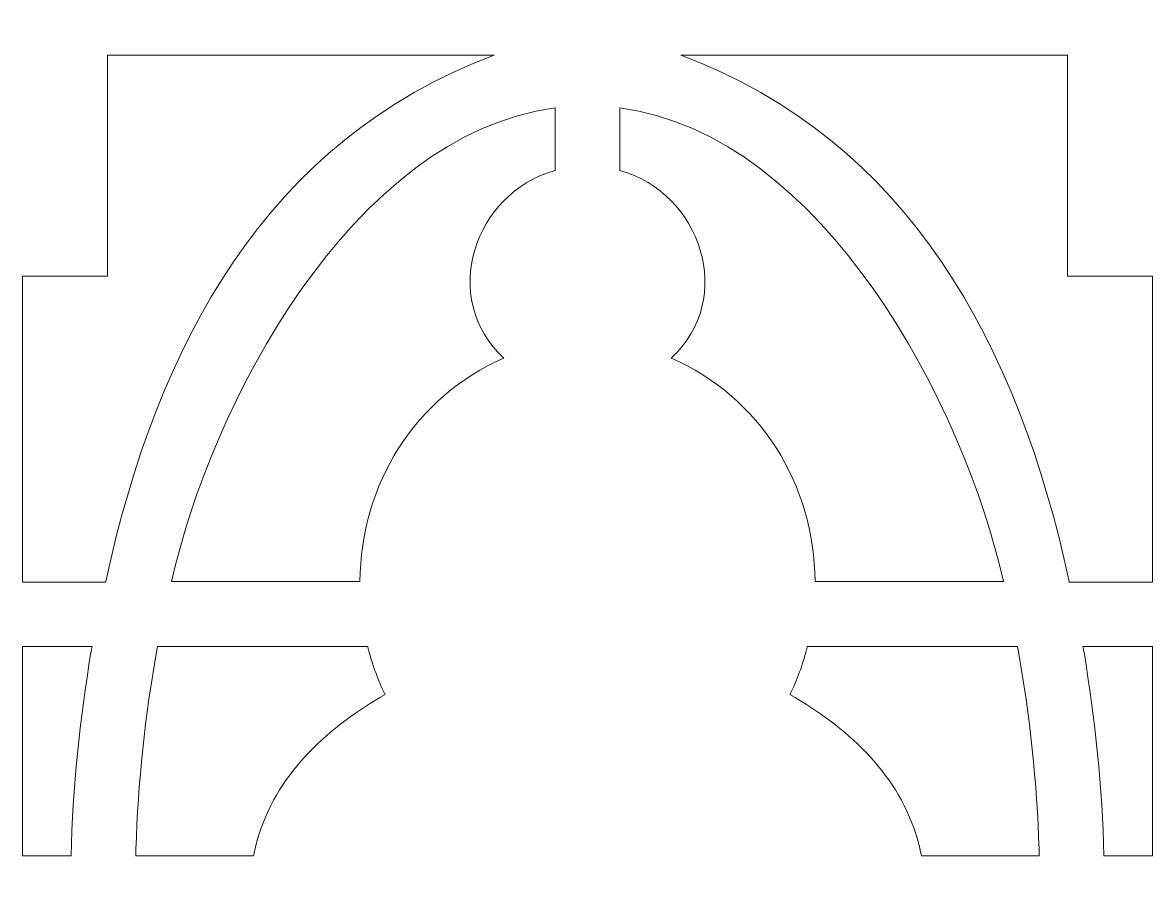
# Model space of a CAD drawing. Header units: centimetres. Extents: x -14.5 to -8.2, y -2.9 to 9.
# Drawn here: x -13.342 to -11.376, y 4.571 to 6.078 of the extents above; entities that cross this region are included whole.
import ezdxf

# ---------------------------------------------------------------- set-up
doc = ezdxf.new("R2010")
doc.units = ezdxf.units.CM
doc.header["$MEASUREMENT"] = 0
doc.layers.add('layer 1', color=7, linetype='Continuous')

msp = doc.modelspace()

# ---------------------------------------------------------------- linework, layer by layer
at = {"layer": 'layer 1', "color": 250, "lineweight": 9}
for points, knots in [([(-14.45908, 9.00076), (-14.45908, 9.00076), (-14.34683, 9.00076), (-14.34683, 9.00076), (-14.34683, 9.00076), (-14.34683, 9.00076), (-8.2929, 9.00076), (-8.2929, 9.00076), (-8.2929, 9.00076), (-8.2929, 9.00076), (-8.18065, 9.00076), (-8.18065, 9.00076), (-8.18065, 9.00076), (-8.18065, 9.00076), (-8.18065, 8.88851), (-8.18065, 8.88851), (-8.18065, 8.88851), (-8.18065, 8.88851), (-8.18065, -2.76204), (-8.18065, -2.76204), (-8.18065, -2.76204), (-8.18065, -2.76204), (-8.18065, -2.87429), (-8.18065, -2.87429), (-8.18065, -2.87429), (-8.18065, -2.87429), (-8.2929, -2.87429), (-8.2929, -2.87429), (-8.2929, -2.87429), (-8.2929, -2.87429), (-14.34683, -2.87429), (-14.34683, -2.87429), (-14.34683, -2.87429), (-14.34683, -2.87429), (-14.45908, -2.87429), (-14.45908, -2.87429), (-14.45908, -2.87429), (-14.45908, -2.87429), (-14.45908, -2.76204), (-14.45908, -2.76204), (-14.45908, -2.76204), (-14.45908, -2.76204), (-14.45908, 8.88851), (-14.45908, 8.88851), (-14.45908, 8.88851), (-14.45908, 8.88851), (-14.45908, 9.00076), (-14.45908, 9.00076)], [0, 0, 0, 0, 0.0769231, 0.0769231, 0.0769231, 0.0769231, 0.1538462, 0.1538462, 0.1538462, 0.1538462, 0.2307692, 0.2307692, 0.2307692, 0.2307692, 0.3076923, 0.3076923, 0.3076923, 0.3076923, 0.3846154, 0.3846154, 0.3846154, 0.3846154, 0.4615385, 0.4615385, 0.4615385, 0.4615385, 0.5384615, 0.5384615, 0.5384615, 0.5384615, 0.6153846, 0.6153846, 0.6153846, 0.6153846, 0.6923077, 0.6923077, 0.6923077, 0.6923077, 0.7692308, 0.7692308, 0.7692308, 0.7692308, 0.8461538, 0.8461538, 0.8461538, 0.8461538, 1, 1, 1, 1]), ([(-13.34149, 5.63647), (-13.34149, 5.63647), (-13.33832, 5.63647), (-13.33832, 5.63647), (-13.33832, 5.63647), (-13.33832, 5.63647), (-13.33796, 5.63647), (-13.33796, 5.63647), (-13.33796, 5.63647), (-13.33796, 5.63647), (-13.33202, 5.63647), (-13.33202, 5.63647), (-13.33202, 5.63647), (-13.33202, 5.63647), (-13.3317, 5.63647), (-13.3317, 5.63647), (-13.3317, 5.63647), (-13.3317, 5.63647), (-13.32576, 5.63647), (-13.32576, 5.63647), (-13.32576, 5.63647), (-13.32576, 5.63647), (-13.3254, 5.63647), (-13.3254, 5.63647), (-13.3254, 5.63647), (-13.3254, 5.63647), (-13.31946, 5.63647), (-13.31946, 5.63647), (-13.31946, 5.63647), (-13.31946, 5.63647), (-13.31914, 5.63647), (-13.31914, 5.63647), (-13.31914, 5.63647), (-13.31914, 5.63647), (-13.3132, 5.63647), (-13.3132, 5.63647), (-13.3132, 5.63647), (-13.3132, 5.63647), (-13.31285, 5.63647), (-13.31285, 5.63647), (-13.31285, 5.63647), (-13.31285, 5.63647), (-13.30691, 5.63647), (-13.30691, 5.63647), (-13.30691, 5.63647), (-13.30691, 5.63647), (-13.30658, 5.63647), (-13.30658, 5.63647), (-13.30658, 5.63647), (-13.30658, 5.63647), (-13.30064, 5.63647), (-13.30064, 5.63647), (-13.30064, 5.63647), (-13.30064, 5.63647), (-13.30028, 5.63647), (-13.30028, 5.63647), (-13.30028, 5.63647), (-13.30028, 5.63647), (-13.29435, 5.63647), (-13.29435, 5.63647), (-13.29435, 5.63647), (-13.29435, 5.63647), (-13.29401, 5.63647), (-13.29401, 5.63647), (-13.29401, 5.63647), (-13.29401, 5.63647), (-13.28808, 5.63647), (-13.28808, 5.63647), (-13.28808, 5.63647), (-13.28808, 5.63647), (-13.28775, 5.63647), (-13.28775, 5.63647), (-13.28775, 5.63647), (-13.28775, 5.63647), (-13.28182, 5.63647), (-13.28182, 5.63647), (-13.28182, 5.63647), (-13.28182, 5.63647), (-13.28148, 5.63647), (-13.28148, 5.63647), (-13.28148, 5.63647), (-13.28148, 5.63647), (-13.27556, 5.63647), (-13.27556, 5.63647), (-13.27556, 5.63647), (-13.27556, 5.63647), (-13.27519, 5.63647), (-13.27519, 5.63647), (-13.27519, 5.63647), (-13.27519, 5.63647), (-13.26925, 5.63647), (-13.26925, 5.63647), (-13.26925, 5.63647), (-13.26925, 5.63647), (-13.26893, 5.63647), (-13.26893, 5.63647), (-13.26893, 5.63647), (-13.26893, 5.63647), (-13.26299, 5.63647), (-13.26299, 5.63647), (-13.26299, 5.63647), (-13.26299, 5.63647), (-13.26263, 5.63647), (-13.26263, 5.63647), (-13.26263, 5.63647), (-13.26263, 5.63647), (-13.25669, 5.63647), (-13.25669, 5.63647), (-13.25669, 5.63647), (-13.25669, 5.63647), (-13.25637, 5.63647), (-13.25637, 5.63647), (-13.25637, 5.63647), (-13.25637, 5.63647), (-13.25043, 5.63647), (-13.25043, 5.63647), (-13.25043, 5.63647), (-13.25043, 5.63647), (-13.25008, 5.63647), (-13.25008, 5.63647), (-13.25008, 5.63647), (-13.25008, 5.63647), (-13.24414, 5.63647), (-13.24414, 5.63647), (-13.24414, 5.63647), (-13.24414, 5.63647), (-13.24382, 5.63647), (-13.24382, 5.63647), (-13.24382, 5.63647), (-13.24382, 5.63647), (-13.23787, 5.63647), (-13.23787, 5.63647), (-13.23787, 5.63647), (-13.23787, 5.63647), (-13.23752, 5.63647), (-13.23752, 5.63647), (-13.23752, 5.63647), (-13.23752, 5.63647), (-13.23158, 5.63647), (-13.23158, 5.63647), (-13.23158, 5.63647), (-13.23158, 5.63647), (-13.23125, 5.63647), (-13.23125, 5.63647), (-13.23125, 5.63647), (-13.23125, 5.63647), (-13.22531, 5.63647), (-13.22531, 5.63647), (-13.22531, 5.63647), (-13.22531, 5.63647), (-13.22495, 5.63647), (-13.22495, 5.63647), (-13.22495, 5.63647), (-13.22495, 5.63647), (-13.21902, 5.63647), (-13.21902, 5.63647), (-13.21902, 5.63647), (-13.21902, 5.63647), (-13.21868, 5.63647), (-13.21868, 5.63647), (-13.21868, 5.63647), (-13.21868, 5.63647), (-13.21276, 5.63647), (-13.21276, 5.63647), (-13.21276, 5.63647), (-13.21276, 5.63647), (-13.21239, 5.63647), (-13.21239, 5.63647), (-13.21239, 5.63647), (-13.21239, 5.63647), (-13.20645, 5.63647), (-13.20645, 5.63647), (-13.20645, 5.63647), (-13.20645, 5.63647), (-13.20613, 5.63647), (-13.20613, 5.63647), (-13.20613, 5.63647), (-13.20613, 5.63647), (-13.20019, 5.63647), (-13.20019, 5.63647), (-13.20019, 5.63647), (-13.20019, 5.63647), (-13.19983, 5.63647), (-13.19983, 5.63647), (-13.19983, 5.63647), (-13.19983, 5.63647), (-13.19389, 5.63647), (-13.19389, 5.63647), (-13.19389, 5.63647), (-13.19389, 5.63647), (-13.19389, 5.6375), (-13.19389, 5.6375), (-13.19389, 5.6375), (-13.19389, 5.6375), (-13.19389, 6.02143), (-13.19389, 6.02143), (-13.19389, 6.02143), (-13.19389, 6.02143), (-12.52112, 6.02143), (-12.52112, 6.02143), (-12.52112, 6.02143), (-12.9179, 5.8727), (-13.10852, 5.51585), (-13.19684, 5.10487), (-13.19684, 5.10487), (-13.19684, 5.10487), (-13.19693, 5.10453), (-13.19693, 5.10453), (-13.19693, 5.10453), (-13.19693, 5.10453), (-13.19695, 5.10453), (-13.19695, 5.10453), (-13.19695, 5.10453), (-13.19695, 5.10453), (-13.19701, 5.10419), (-13.19701, 5.10419), (-13.19701, 5.10419), (-13.19701, 5.10419), (-13.19702, 5.10419), (-13.19702, 5.10419), (-13.19702, 5.10419), (-13.19702, 5.10419), (-13.1971, 5.10386), (-13.1971, 5.10386), (-13.1971, 5.10386), (-13.1971, 5.10386), (-13.19711, 5.10386), (-13.19711, 5.10386), (-13.19711, 5.10386), (-13.19711, 5.10386), (-13.34149, 5.10386), (-13.34149, 5.10386), (-13.34149, 5.10386), (-13.34149, 5.10386), (-13.34149, 5.63647), (-13.34149, 5.63647)], [0, 0, 0, 0, 0.0166667, 0.0166667, 0.0166667, 0.0166667, 0.0333333, 0.0333333, 0.0333333, 0.0333333, 0.05, 0.05, 0.05, 0.05, 0.0666667, 0.0666667, 0.0666667, 0.0666667, 0.0833333, 0.0833333, 0.0833333, 0.0833333, 0.1, 0.1, 0.1, 0.1, 0.1166667, 0.1166667, 0.1166667, 0.1166667, 0.1333333, 0.1333333, 0.1333333, 0.1333333, 0.15, 0.15, 0.15, 0.15, 0.1666667, 0.1666667, 0.1666667, 0.1666667, 0.1833333, 0.1833333, 0.1833333, 0.1833333, 0.2, 0.2, 0.2, 0.2, 0.2166667, 0.2166667, 0.2166667, 0.2166667, 0.2333333, 0.2333333, 0.2333333, 0.2333333, 0.25, 0.25, 0.25, 0.25, 0.2666667, 0.2666667, 0.2666667, 0.2666667, 0.2833333, 0.2833333, 0.2833333, 0.2833333, 0.3, 0.3, 0.3, 0.3, 0.3166667, 0.3166667, 0.3166667, 0.3166667, 0.3333333, 0.3333333, 0.3333333, 0.3333333, 0.35, 0.35, 0.35, 0.35, 0.3666667, 0.3666667, 0.3666667, 0.3666667, 0.3833333, 0.3833333, 0.3833333, 0.3833333, 0.4, 0.4, 0.4, 0.4, 0.4166667, 0.4166667, 0.4166667, 0.4166667, 0.4333333, 0.4333333, 0.4333333, 0.4333333, 0.45, 0.45, 0.45, 0.45, 0.4666667, 0.4666667, 0.4666667, 0.4666667, 0.4833333, 0.4833333, 0.4833333, 0.4833333, 0.5, 0.5, 0.5, 0.5, 0.5166667, 0.5166667, 0.5166667, 0.5166667, 0.5333333, 0.5333333, 0.5333333, 0.5333333, 0.55, 0.55, 0.55, 0.55, 0.5666667, 0.5666667, 0.5666667, 0.5666667, 0.5833333, 0.5833333, 0.5833333, 0.5833333, 0.6, 0.6, 0.6, 0.6, 0.6166667, 0.6166667, 0.6166667, 0.6166667, 0.6333333, 0.6333333, 0.6333333, 0.6333333, 0.65, 0.65, 0.65, 0.65, 0.6666667, 0.6666667, 0.6666667, 0.6666667, 0.6833333, 0.6833333, 0.6833333, 0.6833333, 0.7, 0.7, 0.7, 0.7, 0.7166667, 0.7166667, 0.7166667, 0.7166667, 0.7333333, 0.7333333, 0.7333333, 0.7333333, 0.75, 0.75, 0.75, 0.75, 0.7666667, 0.7666667, 0.7666667, 0.7666667, 0.7833333, 0.7833333, 0.7833333, 0.7833333, 0.8, 0.8, 0.8, 0.8, 0.8166667, 0.8166667, 0.8166667, 0.8166667, 0.8333333, 0.8333333, 0.8333333, 0.8333333, 0.85, 0.85, 0.85, 0.85, 0.8666667, 0.8666667, 0.8666667, 0.8666667, 0.8833333, 0.8833333, 0.8833333, 0.8833333, 0.9, 0.9, 0.9, 0.9, 0.9166667, 0.9166667, 0.9166667, 0.9166667, 0.9333333, 0.9333333, 0.9333333, 0.9333333, 0.95, 0.95, 0.95, 0.95, 0.9666667, 0.9666667, 0.9666667, 0.9666667, 1, 1, 1, 1]), ([(-11.52373, 6.02143), (-11.52373, 6.02143), (-11.52373, 5.6375), (-11.52373, 5.6375), (-11.52373, 5.6375), (-11.52373, 5.6375), (-11.52371, 5.6375), (-11.52371, 5.6375), (-11.52371, 5.6375), (-11.52371, 5.6375), (-11.52371, 5.63647), (-11.52371, 5.63647), (-11.52371, 5.63647), (-11.52371, 5.63647), (-11.51778, 5.63647), (-11.51778, 5.63647), (-11.51778, 5.63647), (-11.51778, 5.63647), (-11.37614, 5.63647), (-11.37614, 5.63647), (-11.37614, 5.63647), (-11.37614, 5.63647), (-11.37614, 5.10386), (-11.37614, 5.10386), (-11.37614, 5.10386), (-11.37614, 5.10386), (-11.52051, 5.10386), (-11.52051, 5.10386), (-11.52051, 5.10386), (-11.52051, 5.10386), (-11.52053, 5.10386), (-11.52053, 5.10386), (-11.52053, 5.10386), (-11.52053, 5.10386), (-11.52062, 5.10419), (-11.52062, 5.10419), (-11.52062, 5.10419), (-11.52062, 5.10419), (-11.52063, 5.10419), (-11.52063, 5.10419), (-11.52063, 5.10419), (-11.52063, 5.10419), (-11.52068, 5.10453), (-11.52068, 5.10453), (-11.52068, 5.10453), (-11.52068, 5.10453), (-11.52069, 5.10453), (-11.52069, 5.10453), (-11.52069, 5.10453), (-11.52069, 5.10453), (-11.52079, 5.10487), (-11.52079, 5.10487), (-11.52079, 5.10487), (-11.60911, 5.51585), (-11.79974, 5.8727), (-12.19651, 6.02143), (-12.19651, 6.02143), (-12.19651, 6.02143), (-11.52373, 6.02143), (-11.52373, 6.02143)], [0, 0, 0, 0, 0.0625, 0.0625, 0.0625, 0.0625, 0.125, 0.125, 0.125, 0.125, 0.1875, 0.1875, 0.1875, 0.1875, 0.25, 0.25, 0.25, 0.25, 0.3125, 0.3125, 0.3125, 0.3125, 0.375, 0.375, 0.375, 0.375, 0.4375, 0.4375, 0.4375, 0.4375, 0.5, 0.5, 0.5, 0.5, 0.5625, 0.5625, 0.5625, 0.5625, 0.625, 0.625, 0.625, 0.625, 0.6875, 0.6875, 0.6875, 0.6875, 0.75, 0.75, 0.75, 0.75, 0.8125, 0.8125, 0.8125, 0.8125, 0.875, 0.875, 0.875, 0.875, 1, 1, 1, 1]), ([(-13.08232, 5.10487), (-13.01533, 5.40809), (-12.77047, 5.8822), (-12.4151, 5.92964), (-12.4151, 5.92964), (-12.4151, 5.92964), (-12.4151, 5.82073), (-12.4151, 5.82073), (-12.4151, 5.82073), (-12.55623, 5.78186), (-12.6173, 5.59744), (-12.50444, 5.49407), (-12.50444, 5.49407), (-12.50444, 5.49407), (-12.50447, 5.49406), (-12.50447, 5.49406), (-12.50447, 5.49406), (-12.65898, 5.42547), (-12.75349, 5.27482), (-12.75462, 5.10487), (-12.75462, 5.10487), (-12.75462, 5.10487), (-13.08232, 5.10487), (-13.08232, 5.10487)], [0, 0, 0, 0, 0.1428571, 0.1428571, 0.1428571, 0.1428571, 0.2857143, 0.2857143, 0.2857143, 0.2857143, 0.4285714, 0.4285714, 0.4285714, 0.4285714, 0.5714286, 0.5714286, 0.5714286, 0.5714286, 0.7142857, 0.7142857, 0.7142857, 0.7142857, 1, 1, 1, 1]), ([(-11.63531, 5.10487), (-11.7023, 5.40809), (-11.94716, 5.8822), (-12.30253, 5.92964), (-12.30253, 5.92964), (-12.30253, 5.92964), (-12.30253, 5.82073), (-12.30253, 5.82073), (-12.30253, 5.82073), (-12.16141, 5.78186), (-12.10033, 5.59744), (-12.21318, 5.49407), (-12.21318, 5.49407), (-12.21318, 5.49407), (-12.21317, 5.49406), (-12.21317, 5.49406), (-12.21317, 5.49406), (-12.05864, 5.42547), (-11.96415, 5.27482), (-11.96302, 5.10487), (-11.96302, 5.10487), (-11.96302, 5.10487), (-11.63531, 5.10487), (-11.63531, 5.10487)], [0, 0, 0, 0, 0.1428571, 0.1428571, 0.1428571, 0.1428571, 0.2857143, 0.2857143, 0.2857143, 0.2857143, 0.4285714, 0.4285714, 0.4285714, 0.4285714, 0.5714286, 0.5714286, 0.5714286, 0.5714286, 0.7142857, 0.7142857, 0.7142857, 0.7142857, 1, 1, 1, 1]), ([(-13.34149, 4.62729), (-13.34149, 4.62729), (-13.34149, 4.63736), (-13.34149, 4.63736), (-13.34149, 4.63736), (-13.34149, 4.63736), (-13.34149, 4.65403), (-13.34149, 4.65403), (-13.34149, 4.65403), (-13.34149, 4.65403), (-13.34149, 4.6707), (-13.34149, 4.6707), (-13.34149, 4.6707), (-13.34149, 4.6707), (-13.34149, 4.68737), (-13.34149, 4.68737), (-13.34149, 4.68737), (-13.34149, 4.68737), (-13.34149, 4.70403), (-13.34149, 4.70403), (-13.34149, 4.70403), (-13.34149, 4.70403), (-13.34149, 4.7207), (-13.34149, 4.7207), (-13.34149, 4.7207), (-13.34149, 4.7207), (-13.34149, 4.73737), (-13.34149, 4.73737), (-13.34149, 4.73737), (-13.34149, 4.73737), (-13.34149, 4.75404), (-13.34149, 4.75404), (-13.34149, 4.75404), (-13.34149, 4.75404), (-13.34149, 4.77072), (-13.34149, 4.77072), (-13.34149, 4.77072), (-13.34149, 4.77072), (-13.34149, 4.78738), (-13.34149, 4.78738), (-13.34149, 4.78738), (-13.34149, 4.78738), (-13.34149, 4.80405), (-13.34149, 4.80405), (-13.34149, 4.80405), (-13.34149, 4.80405), (-13.34149, 4.82072), (-13.34149, 4.82072), (-13.34149, 4.82072), (-13.34149, 4.82072), (-13.34149, 4.83738), (-13.34149, 4.83738), (-13.34149, 4.83738), (-13.34149, 4.83738), (-13.34149, 4.85406), (-13.34149, 4.85406), (-13.34149, 4.85406), (-13.34149, 4.85406), (-13.34149, 4.87072), (-13.34149, 4.87072), (-13.34149, 4.87072), (-13.34149, 4.87072), (-13.34149, 4.88739), (-13.34149, 4.88739), (-13.34149, 4.88739), (-13.34149, 4.88739), (-13.34149, 4.90406), (-13.34149, 4.90406), (-13.34149, 4.90406), (-13.34149, 4.90406), (-13.34149, 4.92073), (-13.34149, 4.92073), (-13.34149, 4.92073), (-13.34149, 4.92073), (-13.34149, 4.9374), (-13.34149, 4.9374), (-13.34149, 4.9374), (-13.34149, 4.9374), (-13.34149, 4.95406), (-13.34149, 4.95406), (-13.34149, 4.95406), (-13.34149, 4.95406), (-13.34149, 4.97073), (-13.34149, 4.97073), (-13.34149, 4.97073), (-13.34149, 4.97073), (-13.34149, 4.9874), (-13.34149, 4.9874), (-13.34149, 4.9874), (-13.34149, 4.9874), (-13.34149, 4.99161), (-13.34149, 4.99161), (-13.34149, 4.99161), (-13.34149, 4.99161), (-13.22077, 4.99161), (-13.22077, 4.99161), (-13.22077, 4.99161), (-13.22077, 4.99161), (-13.22152, 4.98717), (-13.22152, 4.98717), (-13.22152, 4.98717), (-13.22152, 4.98717), (-13.22153, 4.98717), (-13.22153, 4.98717), (-13.22153, 4.98717), (-13.22153, 4.98717), (-13.22154, 4.98717), (-13.22154, 4.98717), (-13.22154, 4.98717), (-13.22154, 4.98717), (-13.22155, 4.98717), (-13.22155, 4.98717), (-13.22155, 4.98717), (-13.22155, 4.98717), (-13.22249, 4.9817), (-13.22249, 4.9817), (-13.22249, 4.9817), (-13.22249, 4.9817), (-13.22251, 4.9817), (-13.22251, 4.9817), (-13.22251, 4.9817), (-13.22251, 4.9817), (-13.22252, 4.9817), (-13.22252, 4.9817), (-13.22252, 4.9817), (-13.22252, 4.9817), (-13.22253, 4.9817), (-13.22253, 4.9817), (-13.22253, 4.9817), (-13.24196, 4.8646), (-13.25426, 4.74588), (-13.25719, 4.62729), (-13.25719, 4.62729), (-13.25719, 4.62729), (-13.25719, 4.62729), (-13.25719, 4.62729), (-13.25719, 4.62729), (-13.25719, 4.62729), (-13.34149, 4.62729), (-13.34149, 4.62729)], [0, 0, 0, 0, 0.0277778, 0.0277778, 0.0277778, 0.0277778, 0.0555556, 0.0555556, 0.0555556, 0.0555556, 0.0833333, 0.0833333, 0.0833333, 0.0833333, 0.1111111, 0.1111111, 0.1111111, 0.1111111, 0.1388889, 0.1388889, 0.1388889, 0.1388889, 0.1666667, 0.1666667, 0.1666667, 0.1666667, 0.1944444, 0.1944444, 0.1944444, 0.1944444, 0.2222222, 0.2222222, 0.2222222, 0.2222222, 0.25, 0.25, 0.25, 0.25, 0.2777778, 0.2777778, 0.2777778, 0.2777778, 0.3055556, 0.3055556, 0.3055556, 0.3055556, 0.3333333, 0.3333333, 0.3333333, 0.3333333, 0.3611111, 0.3611111, 0.3611111, 0.3611111, 0.3888889, 0.3888889, 0.3888889, 0.3888889, 0.4166667, 0.4166667, 0.4166667, 0.4166667, 0.4444444, 0.4444444, 0.4444444, 0.4444444, 0.4722222, 0.4722222, 0.4722222, 0.4722222, 0.5, 0.5, 0.5, 0.5, 0.5277778, 0.5277778, 0.5277778, 0.5277778, 0.5555556, 0.5555556, 0.5555556, 0.5555556, 0.5833333, 0.5833333, 0.5833333, 0.5833333, 0.6111111, 0.6111111, 0.6111111, 0.6111111, 0.6388889, 0.6388889, 0.6388889, 0.6388889, 0.6666667, 0.6666667, 0.6666667, 0.6666667, 0.6944444, 0.6944444, 0.6944444, 0.6944444, 0.7222222, 0.7222222, 0.7222222, 0.7222222, 0.75, 0.75, 0.75, 0.75, 0.7777778, 0.7777778, 0.7777778, 0.7777778, 0.8055556, 0.8055556, 0.8055556, 0.8055556, 0.8333333, 0.8333333, 0.8333333, 0.8333333, 0.8611111, 0.8611111, 0.8611111, 0.8611111, 0.8888889, 0.8888889, 0.8888889, 0.8888889, 0.9166667, 0.9166667, 0.9166667, 0.9166667, 0.9444444, 0.9444444, 0.9444444, 0.9444444, 1, 1, 1, 1]), ([(-12.71104, 4.90806), (-12.80802, 4.8524), (-12.89442, 4.77566), (-12.92997, 4.6657), (-12.92997, 4.6657), (-12.92997, 4.6657), (-12.92999, 4.6657), (-12.92999, 4.6657), (-12.92999, 4.6657), (-12.92999, 4.6657), (-12.93038, 4.66445), (-12.93038, 4.66445), (-12.93038, 4.66445), (-12.93038, 4.66445), (-12.93039, 4.66445), (-12.93039, 4.66445), (-12.93039, 4.66445), (-12.93039, 4.66445), (-12.93134, 4.66132), (-12.93134, 4.66132), (-12.93134, 4.66132), (-12.93134, 4.66132), (-12.93135, 4.66132), (-12.93135, 4.66132), (-12.93135, 4.66132), (-12.93135, 4.66132), (-12.93152, 4.66072), (-12.93152, 4.66072), (-12.93152, 4.66072), (-12.93152, 4.66072), (-12.93153, 4.66072), (-12.93153, 4.66072), (-12.93153, 4.66072), (-12.93153, 4.66072), (-12.93154, 4.66066), (-12.93154, 4.66066), (-12.93154, 4.66066), (-12.93154, 4.66066), (-12.93155, 4.66066), (-12.93155, 4.66066), (-12.93155, 4.66066), (-12.93155, 4.66066), (-12.93263, 4.65693), (-12.93263, 4.65693), (-12.93263, 4.65693), (-12.93263, 4.65693), (-12.93264, 4.65693), (-12.93264, 4.65693), (-12.93264, 4.65693), (-12.93264, 4.65693), (-12.93279, 4.65639), (-12.93279, 4.65639), (-12.93279, 4.65639), (-12.93279, 4.65639), (-12.9328, 4.65639), (-12.9328, 4.65639), (-12.9328, 4.65639), (-12.9328, 4.65639), (-12.93394, 4.65225), (-12.93394, 4.65225), (-12.93394, 4.65225), (-12.93394, 4.65225), (-12.93396, 4.65225), (-12.93396, 4.65225), (-12.93396, 4.65225), (-12.93396, 4.65225), (-12.93407, 4.65176), (-12.93407, 4.65176), (-12.93407, 4.65176), (-12.93407, 4.65176), (-12.93408, 4.65176), (-12.93408, 4.65176), (-12.93408, 4.65176), (-12.93408, 4.65176), (-12.9353, 4.64707), (-12.9353, 4.64707), (-12.9353, 4.64707), (-12.9353, 4.64707), (-12.93531, 4.64707), (-12.93531, 4.64707), (-12.93531, 4.64707), (-12.93531, 4.64707), (-12.93532, 4.64698), (-12.93532, 4.64698), (-12.93532, 4.64698), (-12.93532, 4.64698), (-12.93533, 4.64698), (-12.93533, 4.64698), (-12.93533, 4.64698), (-12.93533, 4.64698), (-12.93608, 4.64392), (-12.93608, 4.64392), (-12.93608, 4.64392), (-12.93608, 4.64392), (-12.93611, 4.64392), (-12.93611, 4.64392), (-12.93611, 4.64392), (-12.93611, 4.64392), (-12.93622, 4.64333), (-12.93622, 4.64333), (-12.93622, 4.64333), (-12.93622, 4.64333), (-12.93623, 4.64333), (-12.93623, 4.64333), (-12.93623, 4.64333), (-12.93623, 4.64333), (-12.93746, 4.63801), (-12.93746, 4.63801), (-12.93746, 4.63801), (-12.93746, 4.63801), (-12.93747, 4.63801), (-12.93747, 4.63801), (-12.93747, 4.63801), (-12.93747, 4.63801), (-12.93759, 4.63744), (-12.93759, 4.63744), (-12.93759, 4.63744), (-12.93759, 4.63744), (-12.93761, 4.63744), (-12.93761, 4.63744), (-12.93761, 4.63744), (-12.93761, 4.63744), (-12.93833, 4.63392), (-12.93833, 4.63392), (-12.93833, 4.63392), (-12.93833, 4.63392), (-12.93835, 4.63392), (-12.93835, 4.63392), (-12.93835, 4.63392), (-12.93835, 4.63392), (-12.93845, 4.63336), (-12.93845, 4.63336), (-12.93845, 4.63336), (-12.93845, 4.63336), (-12.93846, 4.63336), (-12.93846, 4.63336), (-12.93846, 4.63336), (-12.93846, 4.63336), (-12.9386, 4.63267), (-12.9386, 4.63267), (-12.9386, 4.63267), (-12.9386, 4.63267), (-12.93861, 4.63267), (-12.93861, 4.63267), (-12.93861, 4.63267), (-12.93861, 4.63267), (-12.93927, 4.62921), (-12.93927, 4.62921), (-12.93927, 4.62921), (-12.93927, 4.62921), (-12.93928, 4.62921), (-12.93928, 4.62921), (-12.93928, 4.62921), (-12.93928, 4.62921), (-12.93966, 4.62729), (-12.93966, 4.62729), (-12.93966, 4.62729), (-12.93966, 4.62729), (-12.93967, 4.62729), (-12.93967, 4.62729), (-12.93967, 4.62729), (-12.93967, 4.62729), (-12.93968, 4.62729), (-12.93968, 4.62729), (-12.93968, 4.62729), (-12.93968, 4.62729), (-13.14459, 4.62729), (-13.14459, 4.62729), (-13.14459, 4.62729), (-13.14459, 4.62729), (-13.14446, 4.63219), (-13.14446, 4.63219), (-13.14446, 4.63219), (-13.14446, 4.63219), (-13.14446, 4.63219), (-13.14446, 4.63219), (-13.14446, 4.63219), (-13.14446, 4.63219), (-13.14444, 4.63219), (-13.14444, 4.63219), (-13.14444, 4.63219), (-13.14444, 4.63219), (-13.14444, 4.63221), (-13.14444, 4.63221), (-13.14444, 4.63221), (-13.14444, 4.63221), (-13.14431, 4.63814), (-13.14431, 4.63814), (-13.14431, 4.63814), (-13.14431, 4.63814), (-13.1443, 4.63814), (-13.1443, 4.63814), (-13.1443, 4.63814), (-13.1443, 4.63814), (-13.14429, 4.63814), (-13.14429, 4.63814), (-13.14429, 4.63814), (-13.14429, 4.63814), (-13.14429, 4.63816), (-13.14429, 4.63816), (-13.14429, 4.63816), (-13.14096, 4.75506), (-13.12824, 4.87172), (-13.10791, 4.98616), (-13.10791, 4.98616), (-13.10791, 4.98616), (-13.1079, 4.98616), (-13.1079, 4.98616), (-13.1079, 4.98616), (-13.1079, 4.98616), (-13.1079, 4.98616), (-13.1079, 4.98616), (-13.1079, 4.98616), (-13.1079, 4.98616), (-13.10788, 4.98616), (-13.10788, 4.98616), (-13.10788, 4.98616), (-13.10788, 4.98616), (-13.10693, 4.99161), (-13.10693, 4.99161), (-13.10693, 4.99161), (-13.10693, 4.99161), (-13.10691, 4.99161), (-13.10691, 4.99161), (-13.10691, 4.99161), (-13.10691, 4.99161), (-13.1069, 4.99161), (-13.1069, 4.99161), (-13.1069, 4.99161), (-13.1069, 4.99161), (-13.10689, 4.99161), (-13.10689, 4.99161), (-13.10689, 4.99161), (-13.10689, 4.99161), (-12.74124, 4.99161), (-12.74124, 4.99161), (-12.74124, 4.99161), (-12.74124, 4.99161), (-12.74123, 4.99161), (-12.74123, 4.99161), (-12.74123, 4.99161), (-12.74123, 4.99161), (-12.74087, 4.99024), (-12.74087, 4.99024), (-12.74087, 4.99024), (-12.74087, 4.99024), (-12.74085, 4.99024), (-12.74085, 4.99024), (-12.74085, 4.99024), (-12.74085, 4.99024), (-12.74053, 4.98886), (-12.74053, 4.98886), (-12.74053, 4.98886), (-12.74053, 4.98886), (-12.74052, 4.98886), (-12.74052, 4.98886), (-12.74052, 4.98886), (-12.74052, 4.98886), (-12.74017, 4.98748), (-12.74017, 4.98748), (-12.74017, 4.98748), (-12.74017, 4.98748), (-12.74015, 4.98748), (-12.74015, 4.98748), (-12.74015, 4.98748), (-12.74015, 4.98748), (-12.73982, 4.98613), (-12.73982, 4.98613), (-12.73982, 4.98613), (-12.73982, 4.98613), (-12.73981, 4.98613), (-12.73981, 4.98613), (-12.73981, 4.98613), (-12.73285, 4.95937), (-12.72303, 4.93305), (-12.71104, 4.90806)], [0, 0, 0, 0, 0.0142857, 0.0142857, 0.0142857, 0.0142857, 0.0285714, 0.0285714, 0.0285714, 0.0285714, 0.0428571, 0.0428571, 0.0428571, 0.0428571, 0.0571429, 0.0571429, 0.0571429, 0.0571429, 0.0714286, 0.0714286, 0.0714286, 0.0714286, 0.0857143, 0.0857143, 0.0857143, 0.0857143, 0.1, 0.1, 0.1, 0.1, 0.1142857, 0.1142857, 0.1142857, 0.1142857, 0.1285714, 0.1285714, 0.1285714, 0.1285714, 0.1428571, 0.1428571, 0.1428571, 0.1428571, 0.1571429, 0.1571429, 0.1571429, 0.1571429, 0.1714286, 0.1714286, 0.1714286, 0.1714286, 0.1857143, 0.1857143, 0.1857143, 0.1857143, 0.2, 0.2, 0.2, 0.2, 0.2142857, 0.2142857, 0.2142857, 0.2142857, 0.2285714, 0.2285714, 0.2285714, 0.2285714, 0.2428571, 0.2428571, 0.2428571, 0.2428571, 0.2571429, 0.2571429, 0.2571429, 0.2571429, 0.2714286, 0.2714286, 0.2714286, 0.2714286, 0.2857143, 0.2857143, 0.2857143, 0.2857143, 0.3, 0.3, 0.3, 0.3, 0.3142857, 0.3142857, 0.3142857, 0.3142857, 0.3285714, 0.3285714, 0.3285714, 0.3285714, 0.3428571, 0.3428571, 0.3428571, 0.3428571, 0.3571429, 0.3571429, 0.3571429, 0.3571429, 0.3714286, 0.3714286, 0.3714286, 0.3714286, 0.3857143, 0.3857143, 0.3857143, 0.3857143, 0.4, 0.4, 0.4, 0.4, 0.4142857, 0.4142857, 0.4142857, 0.4142857, 0.4285714, 0.4285714, 0.4285714, 0.4285714, 0.4428571, 0.4428571, 0.4428571, 0.4428571, 0.4571429, 0.4571429, 0.4571429, 0.4571429, 0.4714286, 0.4714286, 0.4714286, 0.4714286, 0.4857143, 0.4857143, 0.4857143, 0.4857143, 0.5, 0.5, 0.5, 0.5, 0.5142857, 0.5142857, 0.5142857, 0.5142857, 0.5285714, 0.5285714, 0.5285714, 0.5285714, 0.5428571, 0.5428571, 0.5428571, 0.5428571, 0.5571429, 0.5571429, 0.5571429, 0.5571429, 0.5714286, 0.5714286, 0.5714286, 0.5714286, 0.5857143, 0.5857143, 0.5857143, 0.5857143, 0.6, 0.6, 0.6, 0.6, 0.6142857, 0.6142857, 0.6142857, 0.6142857, 0.6285714, 0.6285714, 0.6285714, 0.6285714, 0.6428571, 0.6428571, 0.6428571, 0.6428571, 0.6571429, 0.6571429, 0.6571429, 0.6571429, 0.6714286, 0.6714286, 0.6714286, 0.6714286, 0.6857143, 0.6857143, 0.6857143, 0.6857143, 0.7, 0.7, 0.7, 0.7, 0.7142857, 0.7142857, 0.7142857, 0.7142857, 0.7285714, 0.7285714, 0.7285714, 0.7285714, 0.7428571, 0.7428571, 0.7428571, 0.7428571, 0.7571429, 0.7571429, 0.7571429, 0.7571429, 0.7714286, 0.7714286, 0.7714286, 0.7714286, 0.7857143, 0.7857143, 0.7857143, 0.7857143, 0.8, 0.8, 0.8, 0.8, 0.8142857, 0.8142857, 0.8142857, 0.8142857, 0.8285714, 0.8285714, 0.8285714, 0.8285714, 0.8428571, 0.8428571, 0.8428571, 0.8428571, 0.8571429, 0.8571429, 0.8571429, 0.8571429, 0.8714286, 0.8714286, 0.8714286, 0.8714286, 0.8857143, 0.8857143, 0.8857143, 0.8857143, 0.9, 0.9, 0.9, 0.9, 0.9142857, 0.9142857, 0.9142857, 0.9142857, 0.9285714, 0.9285714, 0.9285714, 0.9285714, 0.9428571, 0.9428571, 0.9428571, 0.9428571, 0.9571429, 0.9571429, 0.9571429, 0.9571429, 0.9714286, 0.9714286, 0.9714286, 0.9714286, 1, 1, 1, 1]), ([(-12.0066, 4.90806), (-11.9096, 4.8524), (-11.82321, 4.77566), (-11.78766, 4.6657), (-11.78766, 4.6657), (-11.78766, 4.6657), (-11.78765, 4.6657), (-11.78765, 4.6657), (-11.78765, 4.6657), (-11.78765, 4.6657), (-11.78724, 4.66445), (-11.78724, 4.66445), (-11.78724, 4.66445), (-11.78724, 4.66445), (-11.78723, 4.66445), (-11.78723, 4.66445), (-11.78723, 4.66445), (-11.78723, 4.66445), (-11.7863, 4.66132), (-11.7863, 4.66132), (-11.7863, 4.66132), (-11.7863, 4.66132), (-11.78628, 4.66132), (-11.78628, 4.66132), (-11.78628, 4.66132), (-11.78628, 4.66132), (-11.78611, 4.66072), (-11.78611, 4.66072), (-11.78611, 4.66072), (-11.78611, 4.66072), (-11.7861, 4.66072), (-11.7861, 4.66072), (-11.7861, 4.66072), (-11.7861, 4.66072), (-11.78609, 4.66066), (-11.78609, 4.66066), (-11.78609, 4.66066), (-11.78609, 4.66066), (-11.78608, 4.66066), (-11.78608, 4.66066), (-11.78608, 4.66066), (-11.78608, 4.66066), (-11.785, 4.65693), (-11.785, 4.65693), (-11.785, 4.65693), (-11.785, 4.65693), (-11.78499, 4.65693), (-11.78499, 4.65693), (-11.78499, 4.65693), (-11.78499, 4.65693), (-11.78485, 4.65639), (-11.78485, 4.65639), (-11.78485, 4.65639), (-11.78485, 4.65639), (-11.78484, 4.65639), (-11.78484, 4.65639), (-11.78484, 4.65639), (-11.78484, 4.65639), (-11.78369, 4.65225), (-11.78369, 4.65225), (-11.78369, 4.65225), (-11.78369, 4.65225), (-11.78368, 4.65225), (-11.78368, 4.65225), (-11.78368, 4.65225), (-11.78368, 4.65225), (-11.78356, 4.65176), (-11.78356, 4.65176), (-11.78356, 4.65176), (-11.78356, 4.65176), (-11.78356, 4.65176), (-11.78356, 4.65176), (-11.78356, 4.65176), (-11.78356, 4.65176), (-11.78233, 4.64707), (-11.78233, 4.64707), (-11.78233, 4.64707), (-11.78233, 4.64707), (-11.78231, 4.64707), (-11.78231, 4.64707), (-11.78231, 4.64707), (-11.78231, 4.64707), (-11.78231, 4.64698), (-11.78231, 4.64698), (-11.78231, 4.64698), (-11.78231, 4.64698), (-11.7823, 4.64698), (-11.7823, 4.64698), (-11.7823, 4.64698), (-11.7823, 4.64698), (-11.78154, 4.64392), (-11.78154, 4.64392), (-11.78154, 4.64392), (-11.78154, 4.64392), (-11.78154, 4.64392), (-11.78154, 4.64392), (-11.78154, 4.64392), (-11.78154, 4.64392), (-11.78141, 4.64333), (-11.78141, 4.64333), (-11.78141, 4.64333), (-11.78141, 4.64333), (-11.7814, 4.64333), (-11.7814, 4.64333), (-11.7814, 4.64333), (-11.7814, 4.64333), (-11.78018, 4.63801), (-11.78018, 4.63801), (-11.78018, 4.63801), (-11.78018, 4.63801), (-11.78017, 4.63801), (-11.78017, 4.63801), (-11.78017, 4.63801), (-11.78017, 4.63801), (-11.78004, 4.63744), (-11.78004, 4.63744), (-11.78004, 4.63744), (-11.78004, 4.63744), (-11.78003, 4.63744), (-11.78003, 4.63744), (-11.78003, 4.63744), (-11.78003, 4.63744), (-11.7793, 4.63392), (-11.7793, 4.63392), (-11.7793, 4.63392), (-11.7793, 4.63392), (-11.7793, 4.63392), (-11.7793, 4.63392), (-11.7793, 4.63392), (-11.7793, 4.63392), (-11.77919, 4.63336), (-11.77919, 4.63336), (-11.77919, 4.63336), (-11.77919, 4.63336), (-11.77918, 4.63336), (-11.77918, 4.63336), (-11.77918, 4.63336), (-11.77918, 4.63336), (-11.77904, 4.63267), (-11.77904, 4.63267), (-11.77904, 4.63267), (-11.77904, 4.63267), (-11.77904, 4.63267), (-11.77904, 4.63267), (-11.77904, 4.63267), (-11.77904, 4.63267), (-11.77835, 4.62921), (-11.77835, 4.62921), (-11.77835, 4.62921), (-11.77835, 4.62921), (-11.77834, 4.62921), (-11.77834, 4.62921), (-11.77834, 4.62921), (-11.77834, 4.62921), (-11.77798, 4.62729), (-11.77798, 4.62729), (-11.77798, 4.62729), (-11.77798, 4.62729), (-11.77796, 4.62729), (-11.77796, 4.62729), (-11.77796, 4.62729), (-11.77796, 4.62729), (-11.77795, 4.62729), (-11.77795, 4.62729), (-11.77795, 4.62729), (-11.77795, 4.62729), (-11.57305, 4.62729), (-11.57305, 4.62729), (-11.57305, 4.62729), (-11.57305, 4.62729), (-11.57317, 4.63219), (-11.57317, 4.63219), (-11.57317, 4.63219), (-11.57317, 4.63219), (-11.57319, 4.63219), (-11.57319, 4.63219), (-11.57319, 4.63219), (-11.57319, 4.63219), (-11.57319, 4.63219), (-11.57319, 4.63219), (-11.57319, 4.63219), (-11.57319, 4.63219), (-11.57319, 4.63221), (-11.57319, 4.63221), (-11.57319, 4.63221), (-11.57319, 4.63221), (-11.57333, 4.63814), (-11.57333, 4.63814), (-11.57333, 4.63814), (-11.57333, 4.63814), (-11.57334, 4.63814), (-11.57334, 4.63814), (-11.57334, 4.63814), (-11.57334, 4.63814), (-11.57335, 4.63814), (-11.57335, 4.63814), (-11.57335, 4.63814), (-11.57335, 4.63814), (-11.57335, 4.63816), (-11.57335, 4.63816), (-11.57335, 4.63816), (-11.57668, 4.75506), (-11.58939, 4.87172), (-11.60972, 4.98616), (-11.60972, 4.98616), (-11.60972, 4.98616), (-11.60973, 4.98616), (-11.60973, 4.98616), (-11.60973, 4.98616), (-11.60973, 4.98616), (-11.60975, 4.98616), (-11.60975, 4.98616), (-11.60975, 4.98616), (-11.60975, 4.98616), (-11.60975, 4.98616), (-11.60975, 4.98616), (-11.60975, 4.98616), (-11.60975, 4.98616), (-11.61071, 4.99161), (-11.61071, 4.99161), (-11.61071, 4.99161), (-11.61071, 4.99161), (-11.61071, 4.99161), (-11.61071, 4.99161), (-11.61071, 4.99161), (-11.61071, 4.99161), (-11.61074, 4.99161), (-11.61074, 4.99161), (-11.61074, 4.99161), (-11.61074, 4.99161), (-11.61074, 4.99161), (-11.61074, 4.99161), (-11.61074, 4.99161), (-11.61074, 4.99161), (-11.97639, 4.99161), (-11.97639, 4.99161), (-11.97639, 4.99161), (-11.97639, 4.99161), (-11.97641, 4.99161), (-11.97641, 4.99161), (-11.97641, 4.99161), (-11.97641, 4.99161), (-11.97676, 4.99024), (-11.97676, 4.99024), (-11.97676, 4.99024), (-11.97676, 4.99024), (-11.97677, 4.99024), (-11.97677, 4.99024), (-11.97677, 4.99024), (-11.97677, 4.99024), (-11.97709, 4.98886), (-11.97709, 4.98886), (-11.97709, 4.98886), (-11.97709, 4.98886), (-11.97712, 4.98886), (-11.97712, 4.98886), (-11.97712, 4.98886), (-11.97712, 4.98886), (-11.97747, 4.98748), (-11.97747, 4.98748), (-11.97747, 4.98748), (-11.97747, 4.98748), (-11.97748, 4.98748), (-11.97748, 4.98748), (-11.97748, 4.98748), (-11.97748, 4.98748), (-11.9778, 4.98613), (-11.9778, 4.98613), (-11.9778, 4.98613), (-11.9778, 4.98613), (-11.97782, 4.98613), (-11.97782, 4.98613), (-11.97782, 4.98613), (-11.98477, 4.95937), (-11.9946, 4.93305), (-12.0066, 4.90806)], [0, 0, 0, 0, 0.0142857, 0.0142857, 0.0142857, 0.0142857, 0.0285714, 0.0285714, 0.0285714, 0.0285714, 0.0428571, 0.0428571, 0.0428571, 0.0428571, 0.0571429, 0.0571429, 0.0571429, 0.0571429, 0.0714286, 0.0714286, 0.0714286, 0.0714286, 0.0857143, 0.0857143, 0.0857143, 0.0857143, 0.1, 0.1, 0.1, 0.1, 0.1142857, 0.1142857, 0.1142857, 0.1142857, 0.1285714, 0.1285714, 0.1285714, 0.1285714, 0.1428571, 0.1428571, 0.1428571, 0.1428571, 0.1571429, 0.1571429, 0.1571429, 0.1571429, 0.1714286, 0.1714286, 0.1714286, 0.1714286, 0.1857143, 0.1857143, 0.1857143, 0.1857143, 0.2, 0.2, 0.2, 0.2, 0.2142857, 0.2142857, 0.2142857, 0.2142857, 0.2285714, 0.2285714, 0.2285714, 0.2285714, 0.2428571, 0.2428571, 0.2428571, 0.2428571, 0.2571429, 0.2571429, 0.2571429, 0.2571429, 0.2714286, 0.2714286, 0.2714286, 0.2714286, 0.2857143, 0.2857143, 0.2857143, 0.2857143, 0.3, 0.3, 0.3, 0.3, 0.3142857, 0.3142857, 0.3142857, 0.3142857, 0.3285714, 0.3285714, 0.3285714, 0.3285714, 0.3428571, 0.3428571, 0.3428571, 0.3428571, 0.3571429, 0.3571429, 0.3571429, 0.3571429, 0.3714286, 0.3714286, 0.3714286, 0.3714286, 0.3857143, 0.3857143, 0.3857143, 0.3857143, 0.4, 0.4, 0.4, 0.4, 0.4142857, 0.4142857, 0.4142857, 0.4142857, 0.4285714, 0.4285714, 0.4285714, 0.4285714, 0.4428571, 0.4428571, 0.4428571, 0.4428571, 0.4571429, 0.4571429, 0.4571429, 0.4571429, 0.4714286, 0.4714286, 0.4714286, 0.4714286, 0.4857143, 0.4857143, 0.4857143, 0.4857143, 0.5, 0.5, 0.5, 0.5, 0.5142857, 0.5142857, 0.5142857, 0.5142857, 0.5285714, 0.5285714, 0.5285714, 0.5285714, 0.5428571, 0.5428571, 0.5428571, 0.5428571, 0.5571429, 0.5571429, 0.5571429, 0.5571429, 0.5714286, 0.5714286, 0.5714286, 0.5714286, 0.5857143, 0.5857143, 0.5857143, 0.5857143, 0.6, 0.6, 0.6, 0.6, 0.6142857, 0.6142857, 0.6142857, 0.6142857, 0.6285714, 0.6285714, 0.6285714, 0.6285714, 0.6428571, 0.6428571, 0.6428571, 0.6428571, 0.6571429, 0.6571429, 0.6571429, 0.6571429, 0.6714286, 0.6714286, 0.6714286, 0.6714286, 0.6857143, 0.6857143, 0.6857143, 0.6857143, 0.7, 0.7, 0.7, 0.7, 0.7142857, 0.7142857, 0.7142857, 0.7142857, 0.7285714, 0.7285714, 0.7285714, 0.7285714, 0.7428571, 0.7428571, 0.7428571, 0.7428571, 0.7571429, 0.7571429, 0.7571429, 0.7571429, 0.7714286, 0.7714286, 0.7714286, 0.7714286, 0.7857143, 0.7857143, 0.7857143, 0.7857143, 0.8, 0.8, 0.8, 0.8, 0.8142857, 0.8142857, 0.8142857, 0.8142857, 0.8285714, 0.8285714, 0.8285714, 0.8285714, 0.8428571, 0.8428571, 0.8428571, 0.8428571, 0.8571429, 0.8571429, 0.8571429, 0.8571429, 0.8714286, 0.8714286, 0.8714286, 0.8714286, 0.8857143, 0.8857143, 0.8857143, 0.8857143, 0.9, 0.9, 0.9, 0.9, 0.9142857, 0.9142857, 0.9142857, 0.9142857, 0.9285714, 0.9285714, 0.9285714, 0.9285714, 0.9428571, 0.9428571, 0.9428571, 0.9428571, 0.9571429, 0.9571429, 0.9571429, 0.9571429, 0.9714286, 0.9714286, 0.9714286, 0.9714286, 1, 1, 1, 1]), ([(-11.46045, 4.62729), (-11.46045, 4.62729), (-11.46044, 4.62729), (-11.46044, 4.62729), (-11.46044, 4.62729), (-11.46044, 4.62729), (-11.37614, 4.62729), (-11.37614, 4.62729), (-11.37614, 4.62729), (-11.37614, 4.62729), (-11.37614, 4.99161), (-11.37614, 4.99161), (-11.37614, 4.99161), (-11.37614, 4.99161), (-11.49687, 4.99161), (-11.49687, 4.99161), (-11.49687, 4.99161), (-11.49687, 4.99161), (-11.49612, 4.98717), (-11.49612, 4.98717), (-11.49612, 4.98717), (-11.49612, 4.98717), (-11.4961, 4.98717), (-11.4961, 4.98717), (-11.4961, 4.98717), (-11.4961, 4.98717), (-11.4961, 4.98717), (-11.4961, 4.98717), (-11.4961, 4.98717), (-11.4961, 4.98717), (-11.49609, 4.98717), (-11.49609, 4.98717), (-11.49609, 4.98717), (-11.49609, 4.98717), (-11.49514, 4.9817), (-11.49514, 4.9817), (-11.49514, 4.9817), (-11.49514, 4.9817), (-11.49513, 4.9817), (-11.49513, 4.9817), (-11.49513, 4.9817), (-11.49513, 4.9817), (-11.49512, 4.9817), (-11.49512, 4.9817), (-11.49512, 4.9817), (-11.49512, 4.9817), (-11.4951, 4.9817), (-11.4951, 4.9817), (-11.4951, 4.9817), (-11.47567, 4.8646), (-11.46337, 4.74588), (-11.46045, 4.62729)], [0, 0, 0, 0, 0.0714286, 0.0714286, 0.0714286, 0.0714286, 0.1428571, 0.1428571, 0.1428571, 0.1428571, 0.2142857, 0.2142857, 0.2142857, 0.2142857, 0.2857143, 0.2857143, 0.2857143, 0.2857143, 0.3571429, 0.3571429, 0.3571429, 0.3571429, 0.4285714, 0.4285714, 0.4285714, 0.4285714, 0.5, 0.5, 0.5, 0.5, 0.5714286, 0.5714286, 0.5714286, 0.5714286, 0.6428571, 0.6428571, 0.6428571, 0.6428571, 0.7142857, 0.7142857, 0.7142857, 0.7142857, 0.7857143, 0.7857143, 0.7857143, 0.7857143, 0.8571429, 0.8571429, 0.8571429, 0.8571429, 1, 1, 1, 1])]:
    msp.add_open_spline(points, degree=3, knots=knots, dxfattribs=at)

doc.saveas('drawing.dxf')
